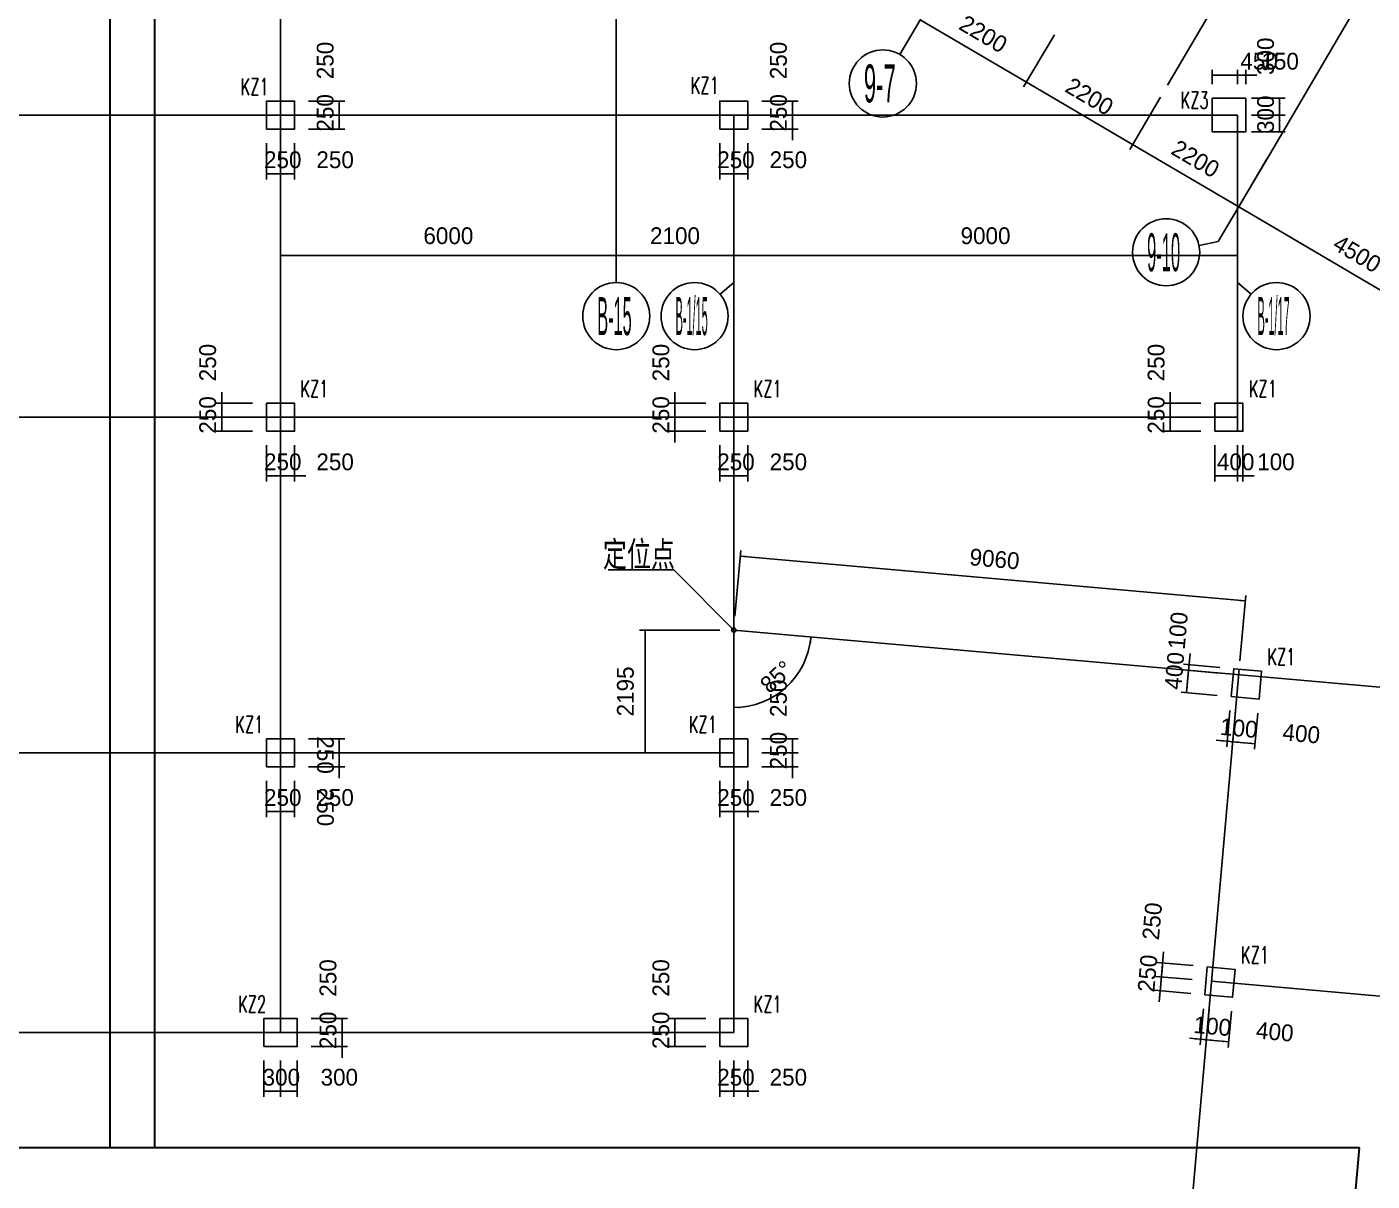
# Model space of a CAD drawing. Extents: x 19107 to 699106, y -67310 to 245688.
# Drawn here: x 574726 to 598766, y 97433 to 118065 of the extents above; entities that cross this region are included whole.
import ezdxf
from ezdxf.enums import TextEntityAlignment as Align

# ---------------------------------------------------------------- set-up
doc = ezdxf.new("R2010")
doc.units = 0
doc.header["$LTSCALE"] = 100
doc.header["$MEASUREMENT"] = 0
for name, color, linetype in [('AXIS', 3, 'Continuous'), ('DIM', 3, 'Continuous'), ('DOTE', 253, 'Continuous'), ('L-AXIS', 3, 'Continuous')]:
    doc.layers.add(name, color=color, linetype=linetype)
doc.layers.add('Select Column Frame Position', color=7, linetype='Continuous', lineweight=0)
doc.styles.get("Standard").update_dxf_attribs({"font": 'standard'})
doc.styles.add('汉字', font='汉字')
doc.dimstyles.get("Standard").update_dxf_attribs({"dimtxt": 300, "dimasz": 100, "dimexe": 100, "dimexo": 250, "dimgap": 100, "dimtad": 0, "dimtoh": 1, "dimdec": 0, "dimdsep": 46, "dimcen": 0.09, "dimclrt": 7, "dimadec": 0, "dimazin": 0, "dimtfac": 1, "dimtdec": 4, "dimtofl": 0, "dimtmove": 0, "dimatfit": 3, "dimfxl": 1, "dimtolj": 1, "dimtzin": 0, "dimarcsym": 0})

# ---------------------------------------------------------------- blocks, each defined once
blk = doc.blocks.new('*D3893')
at = {"layer": 'L-AXIS', "color": 0, "linetype": 'ByBlock', "lineweight": -2}
blk.add_arc((587358, 107283), 1386, 270, 354.9316, dxfattribs=at)
for points in [[(588739, 107161), (588743, 107059), (588710, 107064)], [(587358, 105897), (587457, 105917), (587459, 105884)]]:
    blk.add_solid(points, dxfattribs=at)
at = {"layer": 'L-AXIS', "color": 7, "linetype": 'Continuous', "lineweight": -2, "insert": (588226, 106334), "char_height": 300, "width": 453.33, "attachment_point": 8, "rotation": 42.4658, "style": '汉字'}
blk.add_mtext('85%%D', dxfattribs=at)
blk = doc.blocks.new('*D4991')
at = {"layer": 'L-AXIS', "color": 0, "linetype": 'ByBlock', "lineweight": -2}
for p, q in [((587108, 107283), (585673, 107283)), ((585773, 105088), (585773, 107283)), ((587108, 105088), (585673, 105088))]:
    blk.add_line(p, q, dxfattribs=at)
for points in [[(585773, 107283), (585790, 107183), (585757, 107183)], [(585773, 105088), (585757, 105188), (585790, 105188)]]:
    blk.add_solid(points, dxfattribs=at)
at = {"layer": 'L-AXIS', "color": 7, "linetype": 'Continuous', "lineweight": -2, "insert": (585423, 106186), "char_height": 300, "width": 770, "attachment_point": 5, "rotation": 90, "style": '汉字'}
blk.add_mtext('2195', dxfattribs=at)
blk = doc.blocks.new('*D2599')
at = {"layer": 'L-AXIS', "color": 0, "linetype": 'ByBlock', "lineweight": -2}
for p, q in [((585258, 114738), (585258, 113880)), ((587358, 114738), (587358, 113880)), ((587358, 113980), (585258, 113980))]:
    blk.add_line(p, q, dxfattribs=at)
for points in [[(585258, 113980), (585358, 113997), (585358, 113963)], [(587358, 113980), (587258, 113963), (587258, 113997)]]:
    blk.add_solid(points, dxfattribs=at)
at = {"layer": 'L-AXIS', "color": 7, "linetype": 'Continuous', "lineweight": -2, "insert": (586308, 114330), "char_height": 300, "width": 775, "attachment_point": 5, "style": '汉字'}
blk.add_mtext('2100', dxfattribs=at)
blk = doc.blocks.new('*D1295')
at = {"layer": 'L-AXIS', "color": 0, "linetype": 'ByBlock', "lineweight": -2}
for p, q in [((579258, 114738), (579258, 113880)), ((585258, 114738), (585258, 113880)), ((585258, 113980), (579258, 113980))]:
    blk.add_line(p, q, dxfattribs=at)
for points in [[(579258, 113980), (579358, 113997), (579358, 113963)], [(585258, 113980), (585158, 113963), (585158, 113997)]]:
    blk.add_solid(points, dxfattribs=at)
at = {"layer": 'L-AXIS', "color": 7, "linetype": 'Continuous', "lineweight": -2, "insert": (582258, 114330), "char_height": 300, "width": 770, "attachment_point": 5, "style": '汉字'}
blk.add_mtext('6000', dxfattribs=at)
blk = doc.blocks.new('_AXISO')
blk.add_circle((0, 0), 0.5)
blk = doc.blocks.new('*D5271')
at = {"layer": 'L-AXIS', "color": 0, "linetype": 'ByBlock', "lineweight": -2}
for p, q in [((593088, 117925), (592538, 116991)), ((592589, 117077), (594485, 115962)), ((594984, 116810), (594435, 115876))]:
    blk.add_line(p, q, dxfattribs=at)
for points in [[(592589, 117077), (592684, 117041), (592667, 117012)], [(594485, 115962), (594391, 115999), (594408, 116027)]]:
    blk.add_solid(points, dxfattribs=at)
at = {"layer": 'L-AXIS', "color": 7, "linetype": 'Continuous', "lineweight": -2, "insert": (593715, 116821), "char_height": 300, "width": 780, "attachment_point": 5, "rotation": 329.5454, "style": '汉字'}
blk.add_mtext('2200', dxfattribs=at)
blk = doc.blocks.new('*D303')
at = {"layer": 'L-AXIS', "color": 0, "linetype": 'ByBlock', "lineweight": -2}
for p, q in [((591191, 119040), (590642, 118106)), ((590692, 118192), (592589, 117077)), ((593088, 117925), (592538, 116991))]:
    blk.add_line(p, q, dxfattribs=at)
for points in [[(590692, 118192), (590787, 118156), (590770, 118127)], [(592589, 117077), (592494, 117114), (592511, 117142)]]:
    blk.add_solid(points, dxfattribs=at)
at = {"layer": 'L-AXIS', "color": 7, "linetype": 'Continuous', "lineweight": -2, "insert": (591818, 117937), "char_height": 300, "width": 780, "attachment_point": 5, "rotation": 329.5454, "style": '汉字'}
blk.add_mtext('2200', dxfattribs=at)
blk = doc.blocks.new('*D624')
at = {"layer": 'L-AXIS', "color": 0, "linetype": 'ByBlock', "lineweight": -2}
for p, q in [((587358, 114738), (587358, 113880)), ((596358, 114738), (596358, 113880)), ((596358, 113980), (587358, 113980))]:
    blk.add_line(p, q, dxfattribs=at)
for points in [[(587358, 113980), (587458, 113997), (587458, 113963)], [(596358, 113980), (596258, 113963), (596258, 113997)]]:
    blk.add_solid(points, dxfattribs=at)
at = {"layer": 'L-AXIS', "color": 7, "linetype": 'Continuous', "lineweight": -2, "insert": (591858, 114330), "char_height": 300, "width": 770, "attachment_point": 5, "style": '汉字'}
blk.add_mtext('9000', dxfattribs=at)
blk = doc.blocks.new('*D2682')
at = {"layer": 'L-AXIS', "color": 0, "linetype": 'ByBlock', "lineweight": -2}
for p, q in [((587380, 107532), (587484, 108704)), ((596500, 107804), (587475, 108604)), ((596405, 106732), (596509, 107903))]:
    blk.add_line(p, q, dxfattribs=at)
for points in [[(587475, 108604), (587576, 108612), (587573, 108579)], [(596500, 107804), (596399, 107796), (596402, 107829)]]:
    blk.add_solid(points, dxfattribs=at)
at = {"layer": 'L-AXIS', "color": 7, "linetype": 'Continuous', "lineweight": -2, "insert": (592019, 108552), "char_height": 300, "width": 765, "attachment_point": 5, "rotation": 354.9316, "style": '汉字'}
blk.add_mtext('9060', dxfattribs=at)
blk = doc.blocks.new('*D3593')
at = {"layer": 'L-AXIS', "color": 0, "linetype": 'ByBlock', "lineweight": -2}
for p, q in [((596881, 115695), (596331, 114761)), ((596382, 114847), (600261, 112566)), ((600760, 113414), (600210, 112480))]:
    blk.add_line(p, q, dxfattribs=at)
for points in [[(596382, 114847), (596477, 114811), (596460, 114782)], [(600261, 112566), (600166, 112603), (600183, 112631)]]:
    blk.add_solid(points, dxfattribs=at)
at = {"layer": 'L-AXIS', "color": 7, "linetype": 'Continuous', "lineweight": -2, "insert": (598499, 114008), "char_height": 300, "width": 790, "attachment_point": 5, "rotation": 329.5454, "style": '汉字'}
blk.add_mtext('4500', dxfattribs=at)
blk = doc.blocks.new('*D3931')
at = {"layer": 'L-AXIS', "color": 0, "linetype": 'ByBlock', "lineweight": -2}
for p, q in [((594984, 116810), (594435, 115876)), ((594485, 115962), (596382, 114847)), ((596881, 115695), (596331, 114761))]:
    blk.add_line(p, q, dxfattribs=at)
for points in [[(594485, 115962), (594580, 115926), (594563, 115897)], [(596382, 114847), (596287, 114883), (596304, 114912)]]:
    blk.add_solid(points, dxfattribs=at)
at = {"layer": 'L-AXIS', "color": 7, "linetype": 'Continuous', "lineweight": -2, "insert": (595611, 115706), "char_height": 300, "width": 780, "attachment_point": 5, "rotation": 329.5454, "style": '汉字'}
blk.add_mtext('2200', dxfattribs=at)
blk = doc.blocks.new('*D2088')
at = {"layer": 'DIM', "color": 0, "linetype": 'ByBlock', "lineweight": -2}
for p, q in [((579008, 115988), (579008, 115338)), ((579258, 115988), (579258, 115338)), ((579008, 115438), (579258, 115438))]:
    blk.add_line(p, q, dxfattribs=at)
for points in [[(579008, 115438), (579108, 115455), (579108, 115421)], [(579258, 115438), (579158, 115421), (579158, 115455)]]:
    blk.add_solid(points, dxfattribs=at)
at = {"layer": 'DIM', "color": 7, "linetype": 'Continuous', "lineweight": -2, "insert": (579298, 115688), "char_height": 300, "width": 566.67, "attachment_point": 5, "style": '汉字'}
blk.add_mtext('250', dxfattribs=at)
blk = doc.blocks.new('*D4783')
at = {"layer": 'DIM', "color": 0, "linetype": 'ByBlock', "lineweight": -2}
for p, q in [((579258, 115988), (579258, 115338)), ((579508, 115988), (579508, 115338)), ((579258, 115438), (579508, 115438))]:
    blk.add_line(p, q, dxfattribs=at)
for points in [[(579258, 115438), (579358, 115455), (579358, 115421)], [(579508, 115438), (579408, 115421), (579408, 115455)]]:
    blk.add_solid(points, dxfattribs=at)
at = {"layer": 'DIM', "color": 7, "linetype": 'Continuous', "lineweight": -2, "insert": (580234, 115688), "char_height": 300, "width": 566.67, "attachment_point": 5, "style": '汉字'}
blk.add_mtext('250', dxfattribs=at)
blk = doc.blocks.new('*D5100')
at = {"layer": 'DIM', "color": 0, "linetype": 'ByBlock', "lineweight": -2}
for p, q in [((579758, 116488), (580408, 116488)), ((580308, 116238), (580308, 116488)), ((579758, 116238), (580408, 116238))]:
    blk.add_line(p, q, dxfattribs=at)
for points in [[(580308, 116488), (580325, 116388), (580291, 116388)], [(580308, 116238), (580291, 116338), (580325, 116338)]]:
    blk.add_solid(points, dxfattribs=at)
at = {"layer": 'DIM', "color": 7, "linetype": 'Continuous', "lineweight": -2, "insert": (580058, 116528), "char_height": 300, "width": 566.67, "attachment_point": 5, "rotation": 90, "style": '汉字'}
blk.add_mtext('250', dxfattribs=at)
blk = doc.blocks.new('*D149')
at = {"layer": 'DIM', "color": 0, "linetype": 'ByBlock', "lineweight": -2}
for p, q in [((579758, 116738), (580408, 116738)), ((580308, 116488), (580308, 116738)), ((579758, 116488), (580408, 116488))]:
    blk.add_line(p, q, dxfattribs=at)
for points in [[(580308, 116738), (580325, 116638), (580291, 116638)], [(580308, 116488), (580291, 116588), (580325, 116588)]]:
    blk.add_solid(points, dxfattribs=at)
at = {"layer": 'DIM', "color": 7, "linetype": 'Continuous', "lineweight": -2, "insert": (580058, 117464), "char_height": 300, "width": 566.67, "attachment_point": 5, "rotation": 90, "style": '汉字'}
blk.add_mtext('250', dxfattribs=at)
blk = doc.blocks.new('*D477')
at = {"layer": 'DIM', "color": 0, "linetype": 'ByBlock', "lineweight": -2}
for p, q in [((587108, 115988), (587108, 115338)), ((587358, 115988), (587358, 115338)), ((587108, 115438), (587358, 115438))]:
    blk.add_line(p, q, dxfattribs=at)
for points in [[(587108, 115438), (587208, 115455), (587208, 115421)], [(587358, 115438), (587258, 115421), (587258, 115455)]]:
    blk.add_solid(points, dxfattribs=at)
at = {"layer": 'DIM', "color": 7, "linetype": 'Continuous', "lineweight": -2, "insert": (587398, 115688), "char_height": 300, "width": 566.67, "attachment_point": 5, "style": '汉字'}
blk.add_mtext('250', dxfattribs=at)
blk = doc.blocks.new('*D3469')
at = {"layer": 'DIM', "color": 0, "linetype": 'ByBlock', "lineweight": -2}
for p, q in [((587358, 115988), (587358, 115338)), ((587608, 115988), (587608, 115338)), ((587358, 115438), (587608, 115438))]:
    blk.add_line(p, q, dxfattribs=at)
for points in [[(587358, 115438), (587458, 115455), (587458, 115421)], [(587608, 115438), (587508, 115421), (587508, 115455)]]:
    blk.add_solid(points, dxfattribs=at)
at = {"layer": 'DIM', "color": 7, "linetype": 'Continuous', "lineweight": -2, "insert": (588334, 115688), "char_height": 300, "width": 566.67, "attachment_point": 5, "style": '汉字'}
blk.add_mtext('250', dxfattribs=at)
blk = doc.blocks.new('*D3794')
at = {"layer": 'DIM', "color": 0, "linetype": 'ByBlock', "lineweight": -2}
for p, q in [((588408, 116038), (588408, 116688)), ((587858, 116488), (588508, 116488)), ((587858, 116238), (588508, 116238))]:
    blk.add_line(p, q, dxfattribs=at)
for points in [[(588408, 116488), (588391, 116588), (588425, 116588)], [(588408, 116238), (588425, 116138), (588391, 116138)]]:
    blk.add_solid(points, dxfattribs=at)
at = {"layer": 'DIM', "color": 7, "linetype": 'Continuous', "lineweight": -2, "insert": (588158, 116528), "char_height": 300, "width": 566.67, "attachment_point": 5, "rotation": 90, "style": '汉字'}
blk.add_mtext('250', dxfattribs=at)
blk = doc.blocks.new('*D4158')
at = {"layer": 'DIM', "color": 0, "linetype": 'ByBlock', "lineweight": -2}
for p, q in [((587858, 116738), (588508, 116738)), ((588408, 116488), (588408, 116738)), ((587858, 116488), (588508, 116488))]:
    blk.add_line(p, q, dxfattribs=at)
for points in [[(588408, 116738), (588425, 116638), (588391, 116638)], [(588408, 116488), (588391, 116588), (588425, 116588)]]:
    blk.add_solid(points, dxfattribs=at)
at = {"layer": 'DIM', "color": 7, "linetype": 'Continuous', "lineweight": -2, "insert": (588158, 117464), "char_height": 300, "width": 566.67, "attachment_point": 5, "rotation": 90, "style": '汉字'}
blk.add_mtext('250', dxfattribs=at)
blk = doc.blocks.new('*D4494')
at = {"layer": 'DIM', "color": 0, "linetype": 'ByBlock', "lineweight": -2}
for p, q in [((595708, 111338), (595058, 111338)), ((595158, 111538), (595158, 110888)), ((595708, 111088), (595058, 111088))]:
    blk.add_line(p, q, dxfattribs=at)
for points in [[(595158, 111338), (595141, 111438), (595175, 111438)], [(595158, 111088), (595175, 110988), (595141, 110988)]]:
    blk.add_solid(points, dxfattribs=at)
at = {"layer": 'DIM', "color": 7, "linetype": 'Continuous', "lineweight": -2, "insert": (594908, 112064), "char_height": 300, "width": 566.67, "attachment_point": 5, "rotation": 90, "style": '汉字'}
blk.add_mtext('250', dxfattribs=at)
blk = doc.blocks.new('*D2210')
at = {"layer": 'DIM', "color": 0, "linetype": 'ByBlock', "lineweight": -2}
for p, q in [((595708, 111088), (595058, 111088)), ((595158, 111088), (595158, 110838)), ((595708, 110838), (595058, 110838))]:
    blk.add_line(p, q, dxfattribs=at)
for points in [[(595158, 111088), (595175, 110988), (595141, 110988)], [(595158, 110838), (595141, 110938), (595175, 110938)]]:
    blk.add_solid(points, dxfattribs=at)
at = {"layer": 'DIM', "color": 7, "linetype": 'Continuous', "lineweight": -2, "insert": (594908, 111128), "char_height": 300, "width": 566.67, "attachment_point": 5, "rotation": 90, "style": '汉字'}
blk.add_mtext('250', dxfattribs=at)
blk = doc.blocks.new('*D2512')
at = {"layer": 'DIM', "color": 0, "linetype": 'ByBlock', "lineweight": -2}
for p, q in [((595958, 110588), (595958, 109938)), ((596358, 110588), (596358, 109938)), ((595958, 110038), (596358, 110038))]:
    blk.add_line(p, q, dxfattribs=at)
for points in [[(595958, 110038), (596058, 110055), (596058, 110021)], [(596358, 110038), (596258, 110021), (596258, 110055)]]:
    blk.add_solid(points, dxfattribs=at)
at = {"layer": 'DIM', "color": 7, "linetype": 'Continuous', "lineweight": -2, "insert": (596328, 110288), "char_height": 300, "width": 576.67, "attachment_point": 5, "style": '汉字'}
blk.add_mtext('400', dxfattribs=at)
blk = doc.blocks.new('*D2872')
at = {"layer": 'DIM', "color": 0, "linetype": 'ByBlock', "lineweight": -2}
for p, q in [((596358, 110588), (596358, 109938)), ((596458, 110588), (596458, 109938)), ((596158, 110038), (596658, 110038))]:
    blk.add_line(p, q, dxfattribs=at)
for points in [[(596358, 110038), (596258, 110021), (596258, 110055)], [(596458, 110038), (596558, 110055), (596558, 110021)]]:
    blk.add_solid(points, dxfattribs=at)
at = {"layer": 'DIM', "color": 7, "linetype": 'Continuous', "lineweight": -2, "insert": (597048, 110288), "char_height": 300, "width": 476.67, "attachment_point": 5, "style": '汉字'}
blk.add_mtext('100', dxfattribs=at)
blk = doc.blocks.new('*D74')
at = {"layer": 'DIM', "color": 0, "linetype": 'ByBlock', "lineweight": -2}
for p, q in [((578758, 111338), (578108, 111338)), ((578208, 111538), (578208, 110888)), ((578758, 111088), (578108, 111088))]:
    blk.add_line(p, q, dxfattribs=at)
for points in [[(578208, 111338), (578191, 111438), (578225, 111438)], [(578208, 111088), (578225, 110988), (578191, 110988)]]:
    blk.add_solid(points, dxfattribs=at)
at = {"layer": 'DIM', "color": 7, "linetype": 'Continuous', "lineweight": -2, "insert": (577958, 112064), "char_height": 300, "width": 566.67, "attachment_point": 5, "rotation": 90, "style": '汉字'}
blk.add_mtext('250', dxfattribs=at)
blk = doc.blocks.new('*D438')
at = {"layer": 'DIM', "color": 0, "linetype": 'ByBlock', "lineweight": -2}
for p, q in [((578758, 111088), (578108, 111088)), ((578208, 111088), (578208, 110838)), ((578758, 110838), (578108, 110838))]:
    blk.add_line(p, q, dxfattribs=at)
for points in [[(578208, 111088), (578225, 110988), (578191, 110988)], [(578208, 110838), (578191, 110938), (578225, 110938)]]:
    blk.add_solid(points, dxfattribs=at)
at = {"layer": 'DIM', "color": 7, "linetype": 'Continuous', "lineweight": -2, "insert": (577958, 111128), "char_height": 300, "width": 566.67, "attachment_point": 5, "rotation": 90, "style": '汉字'}
blk.add_mtext('250', dxfattribs=at)
blk = doc.blocks.new('*D3398')
at = {"layer": 'DIM', "color": 0, "linetype": 'ByBlock', "lineweight": -2}
for p, q in [((579008, 110588), (579008, 109938)), ((579258, 110588), (579258, 109938)), ((579008, 110038), (579258, 110038))]:
    blk.add_line(p, q, dxfattribs=at)
for points in [[(579008, 110038), (579108, 110055), (579108, 110021)], [(579258, 110038), (579158, 110021), (579158, 110055)]]:
    blk.add_solid(points, dxfattribs=at)
at = {"layer": 'DIM', "color": 7, "linetype": 'Continuous', "lineweight": -2, "insert": (579298, 110288), "char_height": 300, "width": 566.67, "attachment_point": 5, "style": '汉字'}
blk.add_mtext('250', dxfattribs=at)
blk = doc.blocks.new('*D3762')
at = {"layer": 'DIM', "color": 0, "linetype": 'ByBlock', "lineweight": -2}
for p, q in [((579258, 110588), (579258, 109938)), ((579508, 110588), (579508, 109938)), ((579058, 110038), (579708, 110038))]:
    blk.add_line(p, q, dxfattribs=at)
for points in [[(579258, 110038), (579158, 110021), (579158, 110055)], [(579508, 110038), (579608, 110055), (579608, 110021)]]:
    blk.add_solid(points, dxfattribs=at)
at = {"layer": 'DIM', "color": 7, "linetype": 'Continuous', "lineweight": -2, "insert": (580234, 110288), "char_height": 300, "width": 566.67, "attachment_point": 5, "style": '汉字'}
blk.add_mtext('250', dxfattribs=at)
blk = doc.blocks.new('*D4085')
at = {"layer": 'DIM', "color": 0, "linetype": 'ByBlock', "lineweight": -2}
for p, q in [((586858, 111338), (586208, 111338)), ((586308, 111538), (586308, 110888)), ((586858, 111088), (586208, 111088))]:
    blk.add_line(p, q, dxfattribs=at)
for points in [[(586308, 111338), (586291, 111438), (586325, 111438)], [(586308, 111088), (586325, 110988), (586291, 110988)]]:
    blk.add_solid(points, dxfattribs=at)
at = {"layer": 'DIM', "color": 7, "linetype": 'Continuous', "lineweight": -2, "insert": (586058, 112064), "char_height": 300, "width": 566.67, "attachment_point": 5, "rotation": 90, "style": '汉字'}
blk.add_mtext('250', dxfattribs=at)
blk = doc.blocks.new('*D4455')
at = {"layer": 'DIM', "color": 0, "linetype": 'ByBlock', "lineweight": -2}
for p, q in [((586858, 111088), (586208, 111088)), ((586308, 111288), (586308, 110638)), ((586858, 110838), (586208, 110838))]:
    blk.add_line(p, q, dxfattribs=at)
for points in [[(586308, 111088), (586291, 111188), (586325, 111188)], [(586308, 110838), (586325, 110738), (586291, 110738)]]:
    blk.add_solid(points, dxfattribs=at)
at = {"layer": 'DIM', "color": 7, "linetype": 'Continuous', "lineweight": -2, "insert": (586058, 111128), "char_height": 300, "width": 566.67, "attachment_point": 5, "rotation": 90, "style": '汉字'}
blk.add_mtext('250', dxfattribs=at)
blk = doc.blocks.new('*D2131')
at = {"layer": 'DIM', "color": 0, "linetype": 'ByBlock', "lineweight": -2}
for p, q in [((587108, 110588), (587108, 109938)), ((587358, 110588), (587358, 109938)), ((587108, 110038), (587358, 110038))]:
    blk.add_line(p, q, dxfattribs=at)
for points in [[(587108, 110038), (587208, 110055), (587208, 110021)], [(587358, 110038), (587258, 110021), (587258, 110055)]]:
    blk.add_solid(points, dxfattribs=at)
at = {"layer": 'DIM', "color": 7, "linetype": 'Continuous', "lineweight": -2, "insert": (587398, 110288), "char_height": 300, "width": 566.67, "attachment_point": 5, "style": '汉字'}
blk.add_mtext('250', dxfattribs=at)
blk = doc.blocks.new('*D2472')
at = {"layer": 'DIM', "color": 0, "linetype": 'ByBlock', "lineweight": -2}
for p, q in [((587358, 110588), (587358, 109938)), ((587608, 110588), (587608, 109938)), ((587358, 110038), (587608, 110038))]:
    blk.add_line(p, q, dxfattribs=at)
for points in [[(587358, 110038), (587458, 110055), (587458, 110021)], [(587608, 110038), (587508, 110021), (587508, 110055)]]:
    blk.add_solid(points, dxfattribs=at)
at = {"layer": 'DIM', "color": 7, "linetype": 'Continuous', "lineweight": -2, "insert": (588334, 110288), "char_height": 300, "width": 566.67, "attachment_point": 5, "style": '汉字'}
blk.add_mtext('250', dxfattribs=at)
blk = doc.blocks.new('*D1182')
at = {"layer": 'DIM', "color": 0, "linetype": 'ByBlock', "lineweight": -2}
for p, q in [((579008, 104588), (579008, 103938)), ((579258, 104588), (579258, 103938)), ((579008, 104038), (579258, 104038))]:
    blk.add_line(p, q, dxfattribs=at)
for points in [[(579008, 104038), (579108, 104055), (579108, 104021)], [(579258, 104038), (579158, 104021), (579158, 104055)]]:
    blk.add_solid(points, dxfattribs=at)
at = {"layer": 'DIM', "color": 7, "linetype": 'Continuous', "lineweight": -2, "insert": (579298, 104288), "char_height": 300, "width": 566.67, "attachment_point": 5, "style": '汉字'}
blk.add_mtext('250', dxfattribs=at)
blk = doc.blocks.new('*D1554')
at = {"layer": 'DIM', "color": 0, "linetype": 'ByBlock', "lineweight": -2}
for p, q in [((579258, 104588), (579258, 103938)), ((579508, 104588), (579508, 103938)), ((579258, 104038), (579508, 104038))]:
    blk.add_line(p, q, dxfattribs=at)
for points in [[(579258, 104038), (579358, 104055), (579358, 104021)], [(579508, 104038), (579408, 104021), (579408, 104055)]]:
    blk.add_solid(points, dxfattribs=at)
at = {"layer": 'DIM', "color": 7, "linetype": 'Continuous', "lineweight": -2, "insert": (580234, 104288), "char_height": 300, "width": 566.67, "attachment_point": 5, "style": '汉字'}
blk.add_mtext('250', dxfattribs=at)
blk = doc.blocks.new('*D1864')
at = {"layer": 'DIM', "color": 0, "linetype": 'ByBlock', "lineweight": -2}
for p, q in [((579758, 105088), (580408, 105088)), ((580308, 104638), (580308, 105288)), ((579758, 104838), (580408, 104838))]:
    blk.add_line(p, q, dxfattribs=at)
for points in [[(580308, 105088), (580291, 105188), (580325, 105188)], [(580308, 104838), (580325, 104738), (580291, 104738)]]:
    blk.add_solid(points, dxfattribs=at)
at = {"layer": 'DIM', "color": 7, "linetype": 'Continuous', "lineweight": -2, "insert": (580058, 104112), "char_height": 300, "width": 566.67, "attachment_point": 5, "rotation": 270, "style": '汉字'}
blk.add_mtext('250', dxfattribs=at)
blk = doc.blocks.new('*D4554')
at = {"layer": 'DIM', "color": 0, "linetype": 'ByBlock', "lineweight": -2}
for p, q in [((579758, 105338), (580408, 105338)), ((580308, 105088), (580308, 105338)), ((579758, 105088), (580408, 105088))]:
    blk.add_line(p, q, dxfattribs=at)
for points in [[(580308, 105338), (580325, 105238), (580291, 105238)], [(580308, 105088), (580291, 105188), (580325, 105188)]]:
    blk.add_solid(points, dxfattribs=at)
at = {"layer": 'DIM', "color": 7, "linetype": 'Continuous', "lineweight": -2, "insert": (580058, 105048), "char_height": 300, "width": 566.67, "attachment_point": 5, "rotation": 270, "style": '汉字'}
blk.add_mtext('250', dxfattribs=at)
blk = doc.blocks.new('*D4883')
at = {"layer": 'DIM', "color": 0, "linetype": 'ByBlock', "lineweight": -2}
for p, q in [((578958, 99588), (578958, 98938)), ((579258, 99588), (579258, 98938)), ((578958, 99038), (579258, 99038))]:
    blk.add_line(p, q, dxfattribs=at)
for points in [[(578958, 99038), (579058, 99055), (579058, 99021)], [(579258, 99038), (579158, 99021), (579158, 99055)]]:
    blk.add_solid(points, dxfattribs=at)
at = {"layer": 'DIM', "color": 7, "linetype": 'Continuous', "lineweight": -2, "insert": (579273, 99288), "char_height": 300, "width": 566.67, "attachment_point": 5, "style": '汉字'}
blk.add_mtext('300', dxfattribs=at)
blk = doc.blocks.new('*D5241')
at = {"layer": 'DIM', "color": 0, "linetype": 'ByBlock', "lineweight": -2}
for p, q in [((579258, 99588), (579258, 98938)), ((579558, 99588), (579558, 98938)), ((579258, 99038), (579558, 99038))]:
    blk.add_line(p, q, dxfattribs=at)
for points in [[(579258, 99038), (579358, 99055), (579358, 99021)], [(579558, 99038), (579458, 99021), (579458, 99055)]]:
    blk.add_solid(points, dxfattribs=at)
at = {"layer": 'DIM', "color": 7, "linetype": 'Continuous', "lineweight": -2, "insert": (580309, 99288), "char_height": 300, "width": 566.67, "attachment_point": 5, "style": '汉字'}
blk.add_mtext('300', dxfattribs=at)
blk = doc.blocks.new('*D262')
at = {"layer": 'DIM', "color": 0, "linetype": 'ByBlock', "lineweight": -2}
for p, q in [((580358, 99638), (580358, 100288)), ((579808, 100088), (580458, 100088)), ((579808, 99838), (580458, 99838))]:
    blk.add_line(p, q, dxfattribs=at)
for points in [[(580358, 100088), (580341, 100188), (580375, 100188)], [(580358, 99838), (580375, 99738), (580341, 99738)]]:
    blk.add_solid(points, dxfattribs=at)
at = {"layer": 'DIM', "color": 7, "linetype": 'Continuous', "lineweight": -2, "insert": (580108, 100128), "char_height": 300, "width": 566.67, "attachment_point": 5, "rotation": 90, "style": '汉字'}
blk.add_mtext('250', dxfattribs=at)
blk = doc.blocks.new('*D3260')
at = {"layer": 'DIM', "color": 0, "linetype": 'ByBlock', "lineweight": -2}
for p, q in [((579808, 100338), (580458, 100338)), ((580358, 100088), (580358, 100338)), ((579808, 100088), (580458, 100088))]:
    blk.add_line(p, q, dxfattribs=at)
for points in [[(580358, 100338), (580375, 100238), (580341, 100238)], [(580358, 100088), (580341, 100188), (580375, 100188)]]:
    blk.add_solid(points, dxfattribs=at)
at = {"layer": 'DIM', "color": 7, "linetype": 'Continuous', "lineweight": -2, "insert": (580108, 101064), "char_height": 300, "width": 566.67, "attachment_point": 5, "rotation": 90, "style": '汉字'}
blk.add_mtext('250', dxfattribs=at)
blk = doc.blocks.new('*D3570')
at = {"layer": 'DIM', "color": 0, "linetype": 'ByBlock', "lineweight": -2}
for p, q in [((587108, 104588), (587108, 103938)), ((587358, 104588), (587358, 103938)), ((587108, 104038), (587358, 104038))]:
    blk.add_line(p, q, dxfattribs=at)
for points in [[(587108, 104038), (587208, 104055), (587208, 104021)], [(587358, 104038), (587258, 104021), (587258, 104055)]]:
    blk.add_solid(points, dxfattribs=at)
at = {"layer": 'DIM', "color": 7, "linetype": 'Continuous', "lineweight": -2, "insert": (587398, 104288), "char_height": 300, "width": 566.67, "attachment_point": 5, "style": '汉字'}
blk.add_mtext('250', dxfattribs=at)
blk = doc.blocks.new('*D3945')
at = {"layer": 'DIM', "color": 0, "linetype": 'ByBlock', "lineweight": -2}
for p, q in [((587358, 104588), (587358, 103938)), ((587608, 104588), (587608, 103938)), ((587158, 104038), (587808, 104038))]:
    blk.add_line(p, q, dxfattribs=at)
for points in [[(587358, 104038), (587258, 104021), (587258, 104055)], [(587608, 104038), (587708, 104055), (587708, 104021)]]:
    blk.add_solid(points, dxfattribs=at)
at = {"layer": 'DIM', "color": 7, "linetype": 'Continuous', "lineweight": -2, "insert": (588334, 104288), "char_height": 300, "width": 566.67, "attachment_point": 5, "style": '汉字'}
blk.add_mtext('250', dxfattribs=at)
blk = doc.blocks.new('*D4274')
at = {"layer": 'DIM', "color": 0, "linetype": 'ByBlock', "lineweight": -2}
for p, q in [((587858, 105088), (588508, 105088)), ((588408, 104638), (588408, 105288)), ((587858, 104838), (588508, 104838))]:
    blk.add_line(p, q, dxfattribs=at)
for points in [[(588408, 105088), (588391, 105188), (588425, 105188)], [(588408, 104838), (588425, 104738), (588391, 104738)]]:
    blk.add_solid(points, dxfattribs=at)
at = {"layer": 'DIM', "color": 7, "linetype": 'Continuous', "lineweight": -2, "insert": (588158, 105128), "char_height": 300, "width": 566.67, "attachment_point": 5, "rotation": 90, "style": '汉字'}
blk.add_mtext('250', dxfattribs=at)
blk = doc.blocks.new('*D2005')
at = {"layer": 'DIM', "color": 0, "linetype": 'ByBlock', "lineweight": -2}
for p, q in [((587858, 105338), (588508, 105338)), ((588408, 105088), (588408, 105338)), ((587858, 105088), (588508, 105088))]:
    blk.add_line(p, q, dxfattribs=at)
for points in [[(588408, 105338), (588425, 105238), (588391, 105238)], [(588408, 105088), (588391, 105188), (588425, 105188)]]:
    blk.add_solid(points, dxfattribs=at)
at = {"layer": 'DIM', "color": 7, "linetype": 'Continuous', "lineweight": -2, "insert": (588158, 106064), "char_height": 300, "width": 566.67, "attachment_point": 5, "rotation": 90, "style": '汉字'}
blk.add_mtext('250', dxfattribs=at)
blk = doc.blocks.new('*D2317')
at = {"layer": 'DIM', "color": 0, "linetype": 'ByBlock', "lineweight": -2}
for p, q in [((586858, 100338), (586208, 100338)), ((586308, 100338), (586308, 100088)), ((586858, 100088), (586208, 100088))]:
    blk.add_line(p, q, dxfattribs=at)
for points in [[(586308, 100338), (586325, 100238), (586291, 100238)], [(586308, 100088), (586291, 100188), (586325, 100188)]]:
    blk.add_solid(points, dxfattribs=at)
at = {"layer": 'DIM', "color": 7, "linetype": 'Continuous', "lineweight": -2, "insert": (586058, 101064), "char_height": 300, "width": 566.67, "attachment_point": 5, "rotation": 90, "style": '汉字'}
blk.add_mtext('250', dxfattribs=at)
blk = doc.blocks.new('*D2661')
at = {"layer": 'DIM', "color": 0, "linetype": 'ByBlock', "lineweight": -2}
for p, q in [((586858, 100088), (586208, 100088)), ((586308, 100088), (586308, 99838)), ((586858, 99838), (586208, 99838))]:
    blk.add_line(p, q, dxfattribs=at)
for points in [[(586308, 100088), (586325, 99988), (586291, 99988)], [(586308, 99838), (586291, 99938), (586325, 99938)]]:
    blk.add_solid(points, dxfattribs=at)
at = {"layer": 'DIM', "color": 7, "linetype": 'Continuous', "lineweight": -2, "insert": (586058, 100128), "char_height": 300, "width": 566.67, "attachment_point": 5, "rotation": 90, "style": '汉字'}
blk.add_mtext('250', dxfattribs=at)
blk = doc.blocks.new('*D2980')
at = {"layer": 'DIM', "color": 0, "linetype": 'ByBlock', "lineweight": -2}
for p, q in [((587108, 99588), (587108, 98938)), ((587358, 99588), (587358, 98938)), ((587108, 99038), (587358, 99038))]:
    blk.add_line(p, q, dxfattribs=at)
for points in [[(587108, 99038), (587208, 99055), (587208, 99021)], [(587358, 99038), (587258, 99021), (587258, 99055)]]:
    blk.add_solid(points, dxfattribs=at)
at = {"layer": 'DIM', "color": 7, "linetype": 'Continuous', "lineweight": -2, "insert": (587398, 99288), "char_height": 300, "width": 566.67, "attachment_point": 5, "style": '汉字'}
blk.add_mtext('250', dxfattribs=at)
blk = doc.blocks.new('*D717')
at = {"layer": 'DIM', "color": 0, "linetype": 'ByBlock', "lineweight": -2}
for p, q in [((587358, 99588), (587358, 98938)), ((587608, 99588), (587608, 98938)), ((587158, 99038), (587808, 99038))]:
    blk.add_line(p, q, dxfattribs=at)
for points in [[(587358, 99038), (587258, 99021), (587258, 99055)], [(587608, 99038), (587708, 99055), (587708, 99021)]]:
    blk.add_solid(points, dxfattribs=at)
at = {"layer": 'DIM', "color": 7, "linetype": 'Continuous', "lineweight": -2, "insert": (588334, 99288), "char_height": 300, "width": 566.67, "attachment_point": 5, "style": '汉字'}
blk.add_mtext('250', dxfattribs=at)
blk = doc.blocks.new('*D1354')
at = {"layer": 'DIM', "color": 0, "linetype": 'ByBlock', "lineweight": -2}
for p, q in [((595513, 106861), (595469, 106363)), ((596034, 106514), (595387, 106571)), ((596043, 106613), (595396, 106671))]:
    blk.add_line(p, q, dxfattribs=at)
for points in [[(595495, 106662), (595487, 106763), (595521, 106760)], [(595486, 106562), (595494, 106461), (595461, 106464)]]:
    blk.add_solid(points, dxfattribs=at)
at = {"layer": 'DIM', "color": 7, "linetype": 'Continuous', "lineweight": -2, "insert": (595298, 107272), "char_height": 300, "width": 476.67, "attachment_point": 5, "rotation": 84.9316, "style": '汉字'}
blk.add_mtext('100', dxfattribs=at)
blk = doc.blocks.new('*D4364')
at = {"layer": 'DIM', "color": 0, "linetype": 'ByBlock', "lineweight": -2}
for p, q in [((596034, 106514), (595387, 106571)), ((595486, 106562), (595451, 106164)), ((595999, 106115), (595351, 106173))]:
    blk.add_line(p, q, dxfattribs=at)
for points in [[(595486, 106562), (595494, 106461), (595461, 106464)], [(595451, 106164), (595443, 106265), (595476, 106262)]]:
    blk.add_solid(points, dxfattribs=at)
at = {"layer": 'DIM', "color": 7, "linetype": 'Continuous', "lineweight": -2, "insert": (595235, 106555), "char_height": 300, "width": 576.67, "attachment_point": 5, "rotation": 84.9316, "style": '汉字'}
blk.add_mtext('400', dxfattribs=at)
blk = doc.blocks.new('*D4688')
at = {"layer": 'DIM', "color": 0, "linetype": 'ByBlock', "lineweight": -2}
for p, q in [((596226, 105844), (596168, 105197)), ((596325, 105835), (596268, 105188)), ((595978, 105314), (596476, 105270))]:
    blk.add_line(p, q, dxfattribs=at)
for points in [[(596177, 105296), (596076, 105289), (596079, 105322)], [(596277, 105287), (596378, 105295), (596375, 105262)]]:
    blk.add_solid(points, dxfattribs=at)
at = {"layer": 'DIM', "color": 7, "linetype": 'Continuous', "lineweight": -2, "insert": (596385, 105529), "char_height": 300, "width": 476.67, "attachment_point": 5, "rotation": 354.9316, "style": '汉字'}
blk.add_mtext('100', dxfattribs=at)
blk = doc.blocks.new('*D5051')
at = {"layer": 'DIM', "color": 0, "linetype": 'ByBlock', "lineweight": -2}
for p, q in [((596325, 105835), (596268, 105188)), ((596724, 105800), (596666, 105152)), ((596277, 105287), (596675, 105252))]:
    blk.add_line(p, q, dxfattribs=at)
for points in [[(596277, 105287), (596378, 105295), (596375, 105262)], [(596675, 105252), (596574, 105244), (596577, 105278)]]:
    blk.add_solid(points, dxfattribs=at)
at = {"layer": 'DIM', "color": 7, "linetype": 'Continuous', "lineweight": -2, "insert": (597501, 105430), "char_height": 300, "width": 576.67, "attachment_point": 5, "rotation": 354.9316, "style": '汉字'}
blk.add_mtext('400', dxfattribs=at)
blk = doc.blocks.new('*D106')
at = {"layer": 'DIM', "color": 0, "linetype": 'ByBlock', "lineweight": -2}
for p, q in [((595040, 101532), (594983, 100885)), ((595570, 101284), (594923, 101342)), ((595548, 101035), (594901, 101093))]:
    blk.add_line(p, q, dxfattribs=at)
for points in [[(595023, 101333), (595015, 101434), (595048, 101431)], [(595000, 101084), (595008, 100983), (594975, 100986)]]:
    blk.add_solid(points, dxfattribs=at)
at = {"layer": 'DIM', "color": 7, "linetype": 'Continuous', "lineweight": -2, "insert": (594838, 102078), "char_height": 300, "width": 566.67, "attachment_point": 5, "rotation": 84.9316, "style": '汉字'}
blk.add_mtext('250', dxfattribs=at)
blk = doc.blocks.new('*D478')
at = {"layer": 'DIM', "color": 0, "linetype": 'ByBlock', "lineweight": -2}
for p, q in [((595018, 101283), (594961, 100636)), ((595548, 101035), (594901, 101093)), ((595526, 100786), (594879, 100844))]:
    blk.add_line(p, q, dxfattribs=at)
for points in [[(595000, 101084), (594993, 101185), (595026, 101182)], [(594978, 100835), (594986, 100734), (594953, 100737)]]:
    blk.add_solid(points, dxfattribs=at)
at = {"layer": 'DIM', "color": 7, "linetype": 'Continuous', "lineweight": -2, "insert": (594755, 101146), "char_height": 300, "width": 566.67, "attachment_point": 5, "rotation": 84.9316, "style": '汉字'}
blk.add_mtext('250', dxfattribs=at)
blk = doc.blocks.new('*D787')
at = {"layer": 'DIM', "color": 0, "linetype": 'ByBlock', "lineweight": -2}
for p, q in [((595753, 100515), (595696, 99868)), ((595853, 100506), (595795, 99859)), ((595505, 99985), (596003, 99941))]:
    blk.add_line(p, q, dxfattribs=at)
for points in [[(595705, 99967), (595603, 99959), (595606, 99993)], [(595804, 99958), (595905, 99966), (595902, 99933)]]:
    blk.add_solid(points, dxfattribs=at)
at = {"layer": 'DIM', "color": 7, "linetype": 'Continuous', "lineweight": -2, "insert": (595912, 100200), "char_height": 300, "width": 476.67, "attachment_point": 5, "rotation": 354.9316, "style": '汉字'}
blk.add_mtext('100', dxfattribs=at)
blk = doc.blocks.new('*D1154')
at = {"layer": 'DIM', "color": 0, "linetype": 'ByBlock', "lineweight": -2}
for p, q in [((595853, 100506), (595795, 99859)), ((596251, 100471), (596194, 99823)), ((595804, 99958), (596203, 99923))]:
    blk.add_line(p, q, dxfattribs=at)
for points in [[(595804, 99958), (595905, 99966), (595902, 99933)], [(596203, 99923), (596102, 99915), (596104, 99948)]]:
    blk.add_solid(points, dxfattribs=at)
at = {"layer": 'DIM', "color": 7, "linetype": 'Continuous', "lineweight": -2, "insert": (597028, 100101), "char_height": 300, "width": 576.67, "attachment_point": 5, "rotation": 354.9316, "style": '汉字'}
blk.add_mtext('400', dxfattribs=at)
blk = doc.blocks.new('*D4725')
at = {"layer": 'DIM', "color": 0, "linetype": 'ByBlock', "lineweight": -2}
for p, q in [((595908, 117038), (595908, 117299)), ((595908, 117199), (596358, 117199)), ((596358, 117038), (596358, 117299))]:
    blk.add_line(p, q, dxfattribs=at)
for points in [[(595908, 117199), (596008, 117216), (596008, 117183)], [(596358, 117199), (596258, 117183), (596258, 117216)]]:
    blk.add_solid(points, dxfattribs=at)
at = {"layer": 'DIM', "color": 7, "linetype": 'Continuous', "lineweight": -2, "insert": (596746, 117449), "char_height": 300, "width": 576.67, "attachment_point": 5, "style": '汉字'}
blk.add_mtext('450', dxfattribs=at)
blk = doc.blocks.new('*D5050')
at = {"layer": 'DIM', "color": 0, "linetype": 'ByBlock', "lineweight": -2}
for p, q in [((596158, 117199), (596708, 117199)), ((596358, 117038), (596358, 117299)), ((596508, 117038), (596508, 117299))]:
    blk.add_line(p, q, dxfattribs=at)
for points in [[(596358, 117199), (596258, 117183), (596258, 117216)], [(596508, 117199), (596608, 117216), (596608, 117183)]]:
    blk.add_solid(points, dxfattribs=at)
at = {"layer": 'DIM', "color": 7, "linetype": 'Continuous', "lineweight": -2, "insert": (597123, 117449), "char_height": 300, "width": 476.67, "attachment_point": 5, "style": '汉字'}
blk.add_mtext('150', dxfattribs=at)
blk = doc.blocks.new('*D73')
at = {"layer": 'DIM', "color": 0, "linetype": 'ByBlock', "lineweight": -2}
for p, q in [((596608, 116788), (597214, 116788)), ((597114, 116788), (597114, 116488)), ((596608, 116488), (597214, 116488))]:
    blk.add_line(p, q, dxfattribs=at)
for points in [[(597114, 116788), (597131, 116688), (597097, 116688)], [(597114, 116488), (597097, 116588), (597131, 116588)]]:
    blk.add_solid(points, dxfattribs=at)
at = {"layer": 'DIM', "color": 7, "linetype": 'Continuous', "lineweight": -2, "insert": (596864, 117539), "char_height": 300, "width": 566.67, "attachment_point": 5, "rotation": 90, "style": '汉字'}
blk.add_mtext('300', dxfattribs=at)
blk = doc.blocks.new('*D406')
at = {"layer": 'DIM', "color": 0, "linetype": 'ByBlock', "lineweight": -2}
for p, q in [((596608, 116488), (597214, 116488)), ((597114, 116488), (597114, 116188)), ((596608, 116188), (597214, 116188))]:
    blk.add_line(p, q, dxfattribs=at)
for points in [[(597114, 116488), (597131, 116388), (597097, 116388)], [(597114, 116188), (597097, 116288), (597131, 116288)]]:
    blk.add_solid(points, dxfattribs=at)
at = {"layer": 'DIM', "color": 7, "linetype": 'Continuous', "lineweight": -2, "insert": (596864, 116503), "char_height": 300, "width": 566.67, "attachment_point": 5, "rotation": 90, "style": '汉字'}
blk.add_mtext('300', dxfattribs=at)
blk = doc.blocks.new('后浇带现场')
at = {"color": 6, "lineweight": 30}
for points in [[(806265, 663346), (787754, 674230), (759207, 674230), (759207, 625070)], [(805860, 662656), (787536, 673430), (760007, 673430), (760007, 625070)], [(781539, 625070), (706851, 625070)], [(777111, 575147), (781539, 625070)]]:
    blk.add_lwpolyline(points, dxfattribs=at)

msp = doc.modelspace()

# ---------------------------------------------------------------- linework, layer by layer
at = {"layer": 'DOTE'}
for p, q in [((579258.1, 213087.9), (579258.1, 100087.9)), ((602302.5, 129257), (595110.8, 117025.8)), ((602982.5, 126073.1), (597007.2, 115910.7)), ((585258.1, 114988.4), (585258.1, 119787.9)), ((518658.1, 116487.9), (596358.1, 116487.9)), ((587358.1, 116487.9), (587358.1, 100087.9)), ((596358.1, 116487.9), (596358.1, 110837.9)), ((524658.1, 111087.9), (596358.1, 111087.9)), ((666955.8, 100223.5), (587358.1, 107283.1)), ((596391.7, 106582.3), (590946.9, 45191.9)), ((524658.1, 105087.9), (587358.1, 105087.9)), ((666469.9, 94745), (595896.9, 101004.2)), ((524658.1, 100087.9), (587358.1, 100087.9))]:
    msp.add_line(p, q, dxfattribs=at)
at = {"layer": 'L-AXIS'}
for p, q in [((591317.8, 119256), (590327.2, 117571.1)), ((597007.2, 115910.7), (596016.6, 114225.9)), ((585258.1, 114988.4), (585258.1, 113494.8)), ((587358.1, 114988.4), (587358.1, 113494.8)), ((596358.1, 114988.4), (596358.1, 113494.8)), ((595672.6, 114155.8), (596016.6, 114225.9)), ((587358.1, 113494.8), (587113.6, 113285.3)), ((596358.1, 113494.8), (596602.5, 113285.3)), ((587358.1, 107283.1), (587358.1, 105087.9)), ((587358.1, 107283.1), (589991.5, 107049.6))]:
    msp.add_line(p, q, dxfattribs=at)
msp.add_lwpolyline([(587358.1, 107283.1), (586288.5, 108361.7), (585112.8, 108361.7)], dxfattribs=at)
msp.add_lwpolyline([(587323.3, 107297.2, 1), (587392.8, 107269.1, 1)], format="xyb", close=True, dxfattribs=at)
at = {"layer": 'Select Column Frame Position', "color": 7, "linetype": 'Continuous', "lineweight": -3}
for points in [[(579008.1, 116237.9), (579508.1, 116237.9), (579508.1, 116737.9), (579008.1, 116737.9), (579008.1, 116237.9)], [(587108.1, 116237.9), (587608.1, 116237.9), (587608.1, 116737.9), (587108.1, 116737.9), (587108.1, 116237.9)], [(595908.1, 116187.9), (596508.1, 116187.9), (596508.1, 116787.9), (595908.1, 116787.9), (595908.1, 116187.9)], [(579008.1, 110837.9), (579508.1, 110837.9), (579508.1, 111337.9), (579008.1, 111337.9), (579008.1, 110837.9)], [(587108.1, 110837.9), (587608.1, 110837.9), (587608.1, 111337.9), (587108.1, 111337.9), (587108.1, 110837.9)], [(595958.1, 110837.9), (596458.1, 110837.9), (596458.1, 111337.9), (595958.1, 111337.9), (595958.1, 110837.9)], [(596247.9, 106093.1), (596745.9, 106049), (596790.1, 106547), (596292.1, 106591.2), (596247.9, 106093.1)], [(579008.1, 104837.9), (579508.1, 104837.9), (579508.1, 105337.9), (579008.1, 105337.9), (579008.1, 104837.9)], [(587108.1, 104837.9), (587608.1, 104837.9), (587608.1, 105337.9), (587108.1, 105337.9), (587108.1, 104837.9)], [(595775.2, 100764), (596273.3, 100719.9), (596317.5, 101217.9), (595819.4, 101262.1), (595775.2, 100764)], [(578958.1, 99837.9), (579558.1, 99837.9), (579558.1, 100337.9), (578958.1, 100337.9), (578958.1, 99837.9)], [(587108.1, 99837.9), (587608.1, 99837.9), (587608.1, 100337.9), (587108.1, 100337.9), (587108.1, 99837.9)]]:
    msp.add_lwpolyline(points, dxfattribs=at)

# ---------------------------------------------------------------- block references
at = {"color": 3, "lineweight": 30}
msp.add_blockref('后浇带现场', (-182998.7, -527042.1), dxfattribs=at)
at = {"layer": 'AXIS'}
ref = msp.add_blockref('_AXISO', (590023.1, 117053.9), dxfattribs=dict(at, xscale=1199.999999999997, yscale=1200, rotation=359.999645787379))
ref.add_attrib('A', '9-7', (589683.7, 116714.5), dxfattribs={"height": 678.82, "style": '汉字', "width": 0.433333})
ref = msp.add_blockref('_AXISO', (595084.6, 114036.1), dxfattribs=dict(at, xscale=1199.999999999997, yscale=1200, rotation=359.999645787379))
ref.add_attrib('A', '9-10', (594745.2, 113696.7), dxfattribs={"height": 678.82, "style": '汉字', "width": 0.325})
at = {"layer": 'L-AXIS'}
ref = msp.add_blockref('_AXISO', (585258.1, 112894.8), dxfattribs=dict(at, xscale=1199.999999999997, yscale=1200, rotation=359.9996457873818))
ref.add_attrib('A', 'B-15', (584918.7, 112555.4), dxfattribs={"height": 678.82, "style": '汉字', "width": 0.320988})
ref = msp.add_blockref('_AXISO', (586658.1, 112894.8), dxfattribs=dict(at, xscale=1199.999999999997, yscale=1200, rotation=359.9996457873818))
ref.add_attrib('A', 'B-1/15', (586318.6, 112555.4), dxfattribs={"height": 678.82, "style": '汉字', "width": 0.214876})
ref = msp.add_blockref('_AXISO', (597058.1, 112894.8), dxfattribs=dict(at, xscale=1199.999999999997, yscale=1200, rotation=359.9996457873818))
ref.add_attrib('A', 'B-1/17', (596718.6, 112555.4), dxfattribs={"height": 678.82, "style": '汉字', "width": 0.214876})

# ---------------------------------------------------------------- texts
at = {"color": 200, "linetype": 'Continuous', "lineweight": -3, "width": 0.7}
for s, p in [('KZ1', (578545.9, 116844)), ('KZ1', (586590.6, 116867.4)), ('KZ3', (595344.8, 116603.1)), ('KZ1', (579614.1, 111444)), ('KZ1', (587714.1, 111444)), ('KZ1', (596564.1, 111444)), ('KZ1', (596896.2, 106653.1)), ('KZ1', (578451.5, 105444)), ('KZ1', (586555.6, 105444)), ('KZ1', (596423.5, 101324)), ('KZ2', (578501.5, 100444)), ('KZ1', (587714.1, 100444))]:
    msp.add_text(s, height=300, dxfattribs=at).set_placement(p)
at = {"layer": 'L-AXIS', "width": 0.7}
msp.add_text('定位点', height=450, dxfattribs=at).set_placement((585663.3, 108415), align=Align.CENTER)

# ---------------------------------------------------------------- dimensions: what is measured, and where the dimension line sits
at = {"layer": 'DIM', "color": 200}
for base, p1, p2, picture, middle in [((597114.1, 116487.9), (596358.1, 116787.9), (596358.1, 116487.9), '*D73', (596864.1, 117006)), ((597114.1, 116187.9), (596358.1, 116487.9), (596358.1, 116187.9), '*D406', (596864.1, 115969.9))]:
    dim = msp.add_linear_dim(base=base, p1=p1, p2=p2, angle=90, dimstyle='Standard', dxfattribs=at)
    dim.commit()
    dim.dimension.update_dxf_attribs({"geometry": picture, "text_midpoint": middle})
for p1, p2, picture, middle in [((579508.1, 116487.9), (579508.1, 116737.9), '*D149', (580058.1, 116956)), ((587608.1, 116487.9), (587608.1, 116737.9), '*D4158', (588158.1, 116956)), ((579508.1, 116237.9), (579508.1, 116487.9), '*D5100', (580058.1, 116019.9)), ((587608.1, 116237.9), (587608.1, 116487.9), '*D3794', (588158.1, 116019.9)), ((579008.1, 116237.9), (579258.1, 116237.9), '*D2088', (578790, 115687.9)), ((579258.1, 116237.9), (579508.1, 116237.9), '*D4783', (579726.1, 115687.9)), ((587108.1, 116237.9), (587358.1, 116237.9), '*D477', (586890, 115687.9)), ((587358.1, 116237.9), (587608.1, 116237.9), '*D3469', (587826.1, 115687.9)), ((579008.1, 111337.9), (579008.1, 111087.9), '*D74', (577958.1, 111556)), ((587108.1, 111337.9), (587108.1, 111087.9), '*D4085', (586058.1, 111556)), ((595958.1, 111337.9), (595958.1, 111087.9), '*D4494', (594908.1, 111556)), ((579008.1, 111087.9), (579008.1, 110837.9), '*D438', (577958.1, 110619.9)), ((587108.1, 111087.9), (587108.1, 110837.9), '*D4455', (586058.1, 110619.9)), ((595958.1, 111087.9), (595958.1, 110837.9), '*D2210', (594908.1, 110619.9)), ((579008.1, 110837.9), (579258.1, 110837.9), '*D3398', (578790, 110287.9)), ((579258.1, 110837.9), (579508.1, 110837.9), '*D3762', (579726.1, 110287.9)), ((587108.1, 110837.9), (587358.1, 110837.9), '*D2131', (586890, 110287.9)), ((587358.1, 110837.9), (587608.1, 110837.9), '*D2472', (587826.1, 110287.9)), ((595958.1, 110837.9), (596358.1, 110837.9), '*D2512', (595740, 110287.9)), ((596358.1, 110837.9), (596458.1, 110837.9), '*D2872', (596660, 110287.9)), ((596292.1, 106591.2), (596283.2, 106491.6), '*D1354', (595264, 106885.1)), ((596283.2, 106491.6), (596247.9, 106093.1), '*D4364', (595182.7, 105968.7)), ((587608.1, 105087.9), (587608.1, 105337.9), '*D2005', (588158.1, 105556)), ((596247.9, 106093.1), (596347.5, 106084.3), '*D4688', (595998.2, 105563.1)), ((596347.5, 106084.3), (596745.9, 106049), '*D5051', (596914.6, 105481.8)), ((579508.1, 105087.9), (579508.1, 105337.9), '*D4554', (580058.1, 105556)), ((587608.1, 104837.9), (587608.1, 105087.9), '*D4274', (588158.1, 104619.9)), ((579508.1, 104837.9), (579508.1, 105087.9), '*D1864', (580058.1, 104619.9)), ((579008.1, 104837.9), (579258.1, 104837.9), '*D1182', (578790, 104287.9)), ((579258.1, 104837.9), (579508.1, 104837.9), '*D1554', (579726.1, 104287.9)), ((587108.1, 104837.9), (587358.1, 104837.9), '*D3570', (586890, 104287.9)), ((587358.1, 104837.9), (587608.1, 104837.9), '*D3945', (587826.1, 104287.9)), ((595819.4, 101262.1), (595797.3, 101013.1), '*D106', (594792.8, 101572.1)), ((595797.3, 101013.1), (595775.2, 100764), '*D478', (594710.1, 100639.6)), ((579558.1, 100087.9), (579558.1, 100337.9), '*D3260', (580108.1, 100556)), ((587108.1, 100337.9), (587108.1, 100087.9), '*D2317', (586058.1, 100556)), ((595775.2, 100764), (595874.9, 100755.2), '*D787', (595525.5, 100234)), ((595874.9, 100755.2), (596273.3, 100719.9), '*D1154', (596441.9, 100152.8)), ((579558.1, 99837.9), (579558.1, 100087.9), '*D262', (580108.1, 99619.9)), ((587108.1, 100087.9), (587108.1, 99837.9), '*D2661', (586058.1, 99619.9)), ((578958.1, 99837.9), (579258.1, 99837.9), '*D4883', (578740, 99287.9)), ((579258.1, 99837.9), (579558.1, 99837.9), '*D5241', (579776.1, 99287.9)), ((587108.1, 99837.9), (587358.1, 99837.9), '*D2980', (586890, 99287.9)), ((587358.1, 99837.9), (587608.1, 99837.9), '*D717', (587826.1, 99287.9))]:
    dim = msp.add_aligned_dim(p1=p1, p2=p2, distance=-800, dimstyle='Standard', dxfattribs=at)
    dim.commit()
    dim.dimension.update_dxf_attribs({"geometry": picture, "text_midpoint": middle})
for base, p1, p2, picture, middle in [((596358.1, 117199.3), (595908.1, 116787.9), (596358.1, 116787.9), '*D4725', (596133.1, 117449.3)), ((596508.1, 117199.3), (596358.1, 116787.9), (596508.1, 116787.9), '*D5050', (596710, 117449.3))]:
    dim = msp.add_linear_dim(base=base, p1=p1, p2=p2, dimstyle='Standard', dxfattribs=at)
    dim.commit()
    dim.dimension.update_dxf_attribs({"geometry": picture, "text_midpoint": middle})
at = {"layer": 'L-AXIS'}
for base, p1, p2, picture, middle in [((592589, 117077.3), (591317.8, 119256), (593214.3, 118140.9), '*D303', (591818.1, 117936.6)), ((594485.4, 115962.2), (593214.3, 118140.9), (595110.8, 117025.8), '*D5271', (593714.6, 116821.5)), ((596381.9, 114847.1), (595110.8, 117025.8), (597007.2, 115910.7), '*D3931', (595611.1, 115706.4)), ((600261, 112566.3), (597007.2, 115910.7), (600886.4, 113629.9), '*D3593', (598498.9, 114008.4))]:
    dim = msp.add_linear_dim(base=base, p1=p1, p2=p2, angle=329.54537, dimstyle='Standard', dxfattribs=at)
    dim.commit()
    dim.dimension.update_dxf_attribs({"geometry": picture, "text_midpoint": middle})
for base, p1, p2, picture, middle in [((579258.1, 113980), (585258.1, 114988.4), (579258.1, 114988.4), '*D1295', (582258.1, 114330)), ((585258.1, 113980), (587358.1, 114988.4), (585258.1, 114988.4), '*D2599', (586308.1, 114330)), ((587358.1, 113980), (596358.1, 114988.4), (587358.1, 114988.4), '*D624', (591858.1, 114330))]:
    dim = msp.add_linear_dim(base=base, p1=p1, p2=p2, dimstyle='Standard', dxfattribs=at)
    dim.commit()
    dim.dimension.update_dxf_attribs({"geometry": picture, "text_midpoint": middle})
for p1, distance, picture, middle in [((596382.8, 106482.7), -1326.1, '*D2682', (592018.5, 108552.5)), ((587358.1, 105087.9), 1584.8, '*D4991', (585423.2, 106185.5))]:
    dim = msp.add_aligned_dim(p1=p1, p2=(587358.1, 107283.1), distance=distance, dimstyle='Standard', dxfattribs=at)
    dim.commit()
    dim.dimension.update_dxf_attribs({"geometry": picture, "text_midpoint": middle})
dim = msp.add_angular_dim_2l(base=(588015.4, 106062.9), line1=((587358.1, 107283.1), (589991.5, 107049.6)), line2=((587358.1, 107283.1), (587358.1, 105087.9)), dimstyle='Standard', dxfattribs=at)
dim.commit()
dim.dimension.update_dxf_attribs({"geometry": '*D3893', "text_midpoint": (587857.8, 106837.3)})

doc.saveas('drawing.dxf')
